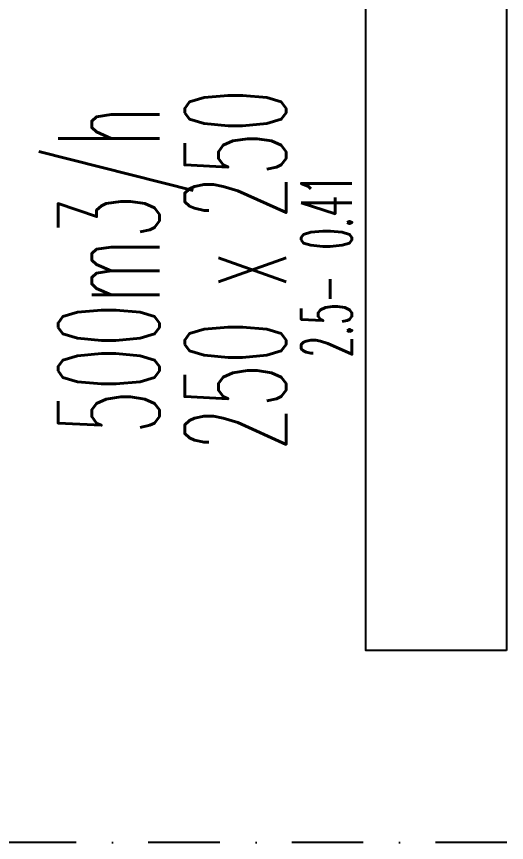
# Model space of a CAD drawing. Header units: inches. Extents: x -772 to 6765, y -813 to 4093.
# Drawn here: x 5659.4 to 5746.4, y 0 to 146.6 of the extents above; entities that cross this region are included whole.
import ezdxf
from ezdxf.enums import TextEntityAlignment as Align

# ---------------------------------------------------------------- set-up
doc = ezdxf.new("R2010")
doc.units = ezdxf.units.IN
doc.header["$MEASUREMENT"] = 0
doc.linetypes.add('DASHDOT', pattern=[25.4, 12.7, -6.35, 0, -6.35])
doc.layers.add('H_STR_Aks', color=250, linetype='DASHDOT')
doc.layers.add('MTY-UFLEME-KANALI', color=20, linetype='Continuous')
doc.layers.add('HIZ-PA', color=253, linetype='Continuous', lineweight=0, transparency=0.5)
doc.layers.add('MTY-UFLEME-KANALI-CAP', color=21, linetype='Continuous', lineweight=0)
doc.styles.add('CAP', font='simplxtw.shx', dxfattribs={"width": 0.65})

# ---------------------------------------------------------------- blocks, each defined once
blk = doc.blocks.new('*U295')
at = {"layer": 'HIZ-PA', "color": 3, "style": 'CAP', "width": 0.5}
blk.add_attdef('HIZ', text='', height=0.5, dxfattribs=at).set_placement((-0.0491, -1.9538), align=Align.BOTTOM_RIGHT)
blk.add_attdef('PA', text='', height=0.5, dxfattribs=at).set_placement((0.2009, -1.9538), align=Align.BOTTOM_LEFT)
at = {"layer": 'MTY-UFLEME-KANALI-CAP', "color": 7, "style": 'CAP', "width": 0.5}
for tag, p in [('DEBI', (0.0009, -0.2038)), ('X', (0.0009, -1.4538))]:
    blk.add_attdef(tag, text='', height=1, dxfattribs=at).set_placement(p, align=Align.BOTTOM_CENTER)
blk.add_attdef('A', text='', height=1, dxfattribs=at).set_placement((-0.4991, -1.4538), align=Align.BOTTOM_RIGHT)
blk.add_attdef('B', text='', height=1, dxfattribs=at).set_placement((0.5009, -1.4538), align=Align.BOTTOM_LEFT)
blk = doc.blocks.new('mekanik')
at = {"layer": 'MTY-UFLEME-KANALI'}
blk.add_lwpolyline([(25016.44, 6874.06), (24991.44, 6874.06), (24991.44, 7001.32), (25016.44, 7001.32)], close=True, dxfattribs=at)
at = {"layer": 'MTY-UFLEME-KANALI-CAP', "xscale": 18, "yscale": 18, "zscale": 18, "rotation": 89.99999999999999}
blk.add_blockref('*U295', (24956.52, 6941.65), dxfattribs=at).add_auto_attribs({'DEBI': '500m3/h', 'X': 'x', 'A': '250', 'B': '250', 'PA': '0.41', 'HIZ': '2.5-'})

msp = doc.modelspace()

# ---------------------------------------------------------------- linework, layer by layer
at = {"layer": 'H_STR_Aks'}
msp.add_line((6664.51, 0), (-659.05, 0), dxfattribs=at)

# ---------------------------------------------------------------- block references
msp.add_blockref('mekanik', (-19270, -6840))

doc.saveas('drawing.dxf')
